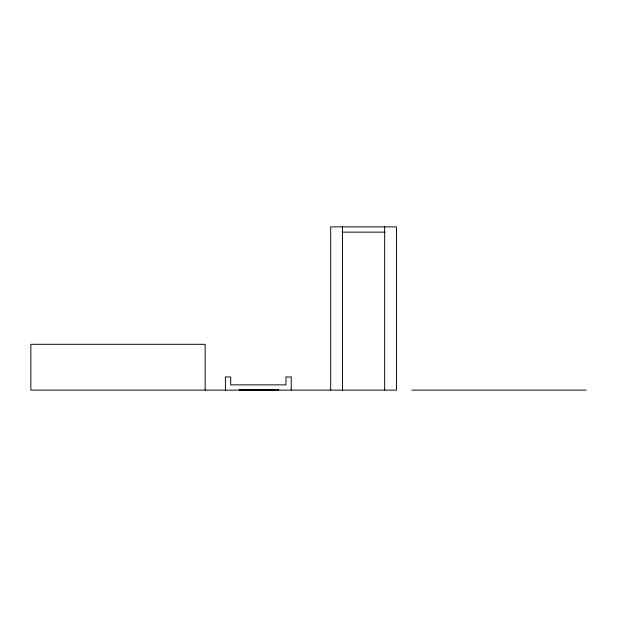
<?xml version="1.0" encoding="UTF-8"?>
<svg xmlns="http://www.w3.org/2000/svg" width="617" height="617" viewBox="0 0 617 617"><rect width="100%" height="100%" fill="white"/><g stroke="black" fill="none" stroke-linecap="round" stroke-linejoin="round"><path stroke-width="0.93" d="M342.057 232.146L385.139 232.146M411.847 390.121L586.15 390.121M384.661 226.879L384.661 390.121M342.535 226.879L342.535 390.121M330.689 390.121L330.689 226.879L396.515 226.879L396.515 390.121L30.85 390.121L30.85 344.309L205.153 344.309L205.153 390.121M291.255 390.121L291.255 376.956L285.987 376.956L285.987 384.854L230.696 384.854L230.696 376.956L225.429 376.956L225.429 390.121M278.012 389.597L278.012 390.121M277.966 389.597L277.958 390.121M277.843 389.597L277.835 390.121M277.65 389.597L277.642 390.121M277.496 390.121L277.496 389.597L277.395 390.121M277.303 389.597L277.311 390.121M277.164 389.597L277.172 390.121M275.683 389.597L275.683 390.121M275.668 389.597L275.668 390.121M275.444 389.597L275.429 390.121M274.927 389.597L274.927 390.121M274.804 389.597L274.843 390.121M274.758 389.597L274.696 390.121L274.627 389.597M274.503 389.597L274.511 390.121M274.31 389.597L274.31 390.121M274.064 389.597L274.087 390.121M273.825 389.597L273.825 390.121M273.655 389.597L273.655 390.121M273.439 389.597L273.416 390.121M273.084 389.597L273.084 390.121M272.953 389.597L272.953 390.121M272.498 389.597L272.498 390.121M272.298 389.597L272.298 390.121M271.912 389.597L271.912 390.121M271.534 389.597L271.472 390.121M271.364 389.597L271.403 390.121M271.025 389.597L271.025 390.121M270.863 389.597L270.855 390.121M270.678 389.597L270.709 390.121M270.647 389.597L270.585 390.121M270.508 389.597L270.508 390.121M270.385 389.597L270.354 390.121M270.146 389.597L270.146 390.121M269.93 389.597L269.93 390.121M269.876 389.597L269.876 390.121M269.729 389.597L269.637 390.121M269.567 389.597L269.59 390.121M269.49 390.121L269.398 389.597L269.359 390.121M269.205 389.597L269.151 390.121M269.081 390.121L268.997 389.597L268.912 390.121M268.781 389.597L268.757 390.121M268.542 389.597L268.542 390.121M267.855 389.597L267.855 390.121M267.763 389.597L267.763 390.121M267.655 389.597L267.655 390.121M267.516 389.597L267.531 390.121M267.408 389.597L267.369 390.121M267.099 389.597L267.099 390.121M266.991 389.597L267.038 390.121M266.86 389.597L266.914 390.121M266.729 389.597L266.783 390.121M266.575 389.597L266.575 390.121M266.428 389.597L266.475 390.121M266.39 389.597L266.39 390.121M266.282 390.121L266.212 389.597L266.089 390.121M265.68 389.597L265.68 390.121M265.565 389.597L265.588 390.121M265.418 389.597L265.418 390.121M265.295 389.597L265.264 390.121M265.187 389.597L265.202 390.121M265.017 389.597L265.071 390.121M264.863 389.597L264.809 390.121M264.724 389.597L264.724 390.121M264.431 389.597L264.423 390.121M264.346 389.597L264.3 390.121M264.03 389.597L264.007 390.121M263.752 389.597L263.829 390.121M263.59 389.597L263.582 390.121M263.235 389.597L263.235 390.121M263.112 389.597L263.097 390.121M262.965 389.597L262.965 390.121M262.873 390.121L262.827 389.597L262.811 390.121M262.534 389.597L262.534 390.121M262.24 389.597L262.248 390.121M262.148 390.121L262.048 389.597L262.001 390.121M261.415 389.597L261.415 390.121M261.292 389.597L261.292 390.121M261.168 389.597L261.168 390.121M261.06 389.597L261.06 390.121M260.983 389.597L260.983 390.121M260.806 389.597L260.775 390.121M260.629 389.597L260.575 390.121M260.397 389.597L260.382 390.121L260.312 389.597M260.158 389.597L260.143 390.121M259.996 390.121L259.996 389.597L259.888 390.121M259.803 389.597L259.78 390.121M259.68 389.597L259.618 390.121M259.518 389.597L259.541 390.121M259.441 389.597L259.364 390.121M259.047 389.597L259.047 390.121M258.932 389.597L258.947 390.121M258.747 389.597L258.801 390.121M258.6 389.597L258.616 390.121M258.477 389.597L258.454 390.121M258.322 389.597L258.376 390.121M258.284 389.597L258.199 390.121L258.137 389.597M258.045 389.597L258.037 390.121M257.921 389.597L257.867 390.121M257.79 389.597L257.69 390.121M257.667 389.597L257.598 390.121M257.443 390.121L257.436 389.597L257.312 390.121M257.243 389.597L257.243 390.121M257.112 389.597L257.112 390.121M256.973 389.597L257.019 390.121M256.819 389.597L256.88 390.121M256.502 389.597L256.448 390.121M256.363 389.597L256.363 390.121M256.14 389.597L256.163 390.121M256.055 389.597L256.055 390.121M255.847 390.121L255.77 389.597L255.747 390.121M255.492 389.597L255.43 390.121M255.276 389.597L255.276 390.121M255.114 389.597L255.199 390.121M254.79 389.597L254.79 390.121M254.682 389.597L254.636 390.121M254.543 389.597L254.512 390.121M254.459 389.597L254.389 390.121M254.227 389.597L254.227 390.121M254.127 389.597L254.127 390.121M254.042 389.597L254.019 390.121M253.934 389.597L253.934 390.121M253.741 389.597L253.78 390.121M253.626 389.597L253.68 390.121M253.479 390.121L253.479 389.597L253.309 390.121M253.286 389.597L253.286 390.121M253.086 389.597L253.109 390.121M252.955 389.597L252.955 390.121M252.8 389.597L252.823 390.121M252.685 389.597L252.685 390.121L252.584 389.597M252.492 389.597L252.492 390.121M252.407 389.597L252.307 390.121L252.276 389.597M252.145 389.597L252.152 390.121M251.998 389.597L251.937 390.121M251.767 389.597L251.767 390.121M251.759 390.121L251.651 389.597L251.613 390.121M251.489 389.597L251.404 390.121M251.289 389.597L251.381 390.121M251.212 389.597L251.15 390.121M251.073 389.597L251.003 390.121M250.949 389.597L250.872 390.121L250.803 389.597M250.703 389.597L250.703 390.121M250.595 389.597L250.548 390.121M250.463 389.597L250.463 390.121M250.317 389.597L250.247 390.121M250.178 389.597L250.132 390.121M250.07 389.597L250.07 390.121M249.9 389.597L249.893 390.121M249.762 389.597L249.762 390.121M249.638 389.597L249.638 390.121M249.469 389.597L249.523 390.121M249.407 390.121L249.337 389.597L249.245 390.121M249.168 389.597L249.106 390.121M248.998 389.597L248.96 390.121L248.898 389.597M248.79 389.597L248.713 390.121M248.674 389.597L248.674 390.121M248.497 389.597L248.497 390.121M248.319 389.597L248.319 390.121M248.219 390.121L248.181 389.597L248.103 390.121M247.895 389.597L247.803 390.121L247.656 389.597M247.556 389.597L247.556 390.121M247.363 389.597L247.301 390.121L247.263 389.597M246.885 389.597L246.885 390.121M246.769 389.597L246.846 390.121M246.507 389.597L246.507 390.121M246.422 389.597L246.422 390.121M246.283 389.597L246.283 390.121M246.237 389.597L246.229 390.121M245.99 389.597L245.99 390.121M245.913 389.597L245.913 390.121M245.851 389.597L245.743 390.121M245.628 389.597L245.628 390.121M245.574 389.597L245.535 390.121M245.427 389.597L245.427 390.121M245.234 389.597L245.304 390.121M245.165 389.597L245.165 390.121M245.072 389.597L244.98 390.121M244.91 389.597L244.91 390.121M244.795 389.597L244.81 390.121M244.587 389.597L244.671 390.121M244.463 389.597L244.448 390.121M244.363 389.597L244.386 390.121M244.209 389.597L244.286 390.121M244.116 389.597L244.116 390.121M244.023 389.597L243.97 390.121M243.723 389.597L243.784 390.121M243.437 389.597L243.522 390.121M243.183 389.597L243.183 390.121M243.044 389.597L243.052 390.121M242.944 389.597L242.944 390.121M242.689 389.597L242.689 390.121M242.589 389.597L242.566 390.121M242.496 389.597L242.419 390.121M241.787 389.597L241.787 390.121M241.656 389.597L241.656 390.121M241.548 389.597L241.548 390.121M241.417 389.597L241.432 390.121M241.185 389.597L241.185 390.121M241.07 389.597L241.07 390.121M240.831 389.597L240.715 390.121M240.468 389.597L240.468 390.121M240.352 389.597L240.352 390.121M240.206 389.597L240.206 390.121M240.113 389.597L240.106 390.121M239.974 389.597L240.059 390.121M239.866 389.597L239.836 390.121M239.789 389.597L239.689 390.121M239.612 390.121L239.612 389.597L239.442 390.121M239.396 389.597L239.311 390.121M271.711 390.121L271.711 389.597L271.65 390.121M268.241 390.121L268.241 389.597L268.194 390.121M265.919 390.121L265.935 389.597L265.873 390.121M261.685 390.121L261.685 389.597L261.662 390.121M259.271 390.121L259.271 389.597L259.194 390.121M256.68 390.121L256.68 389.597L256.633 390.121M255.037 390.121L255.037 389.597L254.968 390.121"/></g></svg>
